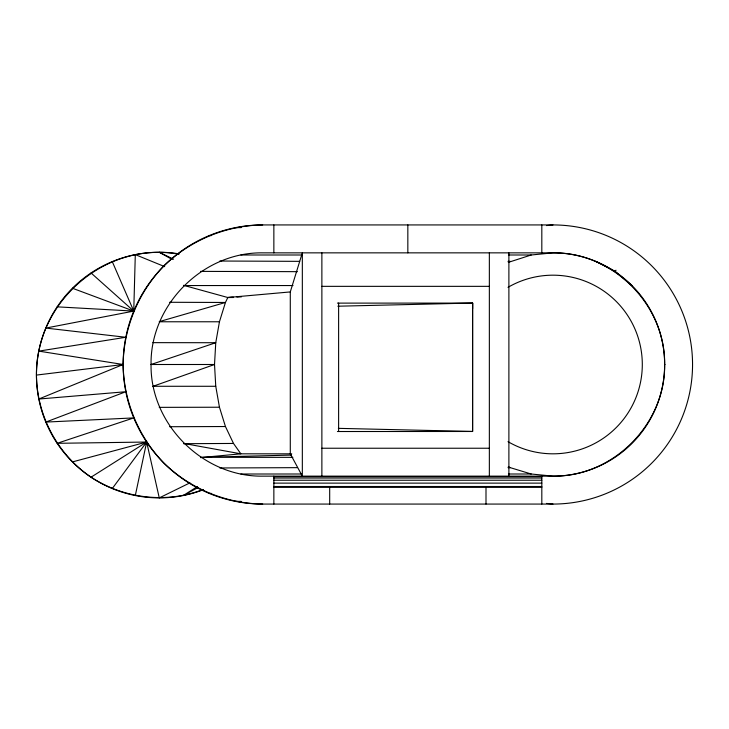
<?xml version="1.0" encoding="UTF-8"?>
<svg xmlns="http://www.w3.org/2000/svg" width="729" height="729" viewBox="0 0 729 729"><rect width="100%" height="100%" fill="white"/><g stroke="black" fill="none" stroke-linecap="round" stroke-linejoin="round"><path stroke-width="1.09" d="M337.427 431.522L472.602 431.486L472.611 303.045L337.855 306.207M203.127 489.496C166.513 503.867 123.839 498.6 91.034 477.194C57.591 454.495 36.751 415.494 36.45 375.08C35.794 301.277 105.96 240.852 178.869 254.193M262.695 504.067A139.567 139.567 0 0 1 123.137 364.5C123.648 327.804 138.428 292.119 164.007 265.812C190.315 240.233 225.999 225.443 262.695 224.933L552.983 224.933A139.567 139.567 0 0 1 692.55 364.5A139.567 139.567 0 0 1 552.983 504.067L262.695 504.067C225.999 503.557 190.315 488.767 164.007 463.188C138.428 436.881 123.648 401.196 123.137 364.5A139.567 139.567 0 0 1 262.695 224.933M151.049 364.5C150.156 304.795 202.99 251.961 262.695 252.854L552.983 252.854C612.697 251.961 665.531 304.795 664.638 364.5C665.531 424.205 612.697 477.039 552.983 476.146L262.695 476.146C202.99 477.039 150.156 424.205 151.049 364.5L215.757 342.721L219.447 321.771L225.443 302.471L227.803 297.514L290.288 291.928L302.335 252.854L302.335 476.146L290.288 453.821L290.288 291.928M135.302 495.538L146.657 442.038L57.144 443.314L133.753 417.908L45.799 422.082L125.816 391.728L38.81 399.036L123.137 364.5L38.81 351.123L125.816 337.272L45.799 328.077L133.753 311.092L135.302 254.621L164.699 266.632M472.602 308.677L472.611 303.045L472.602 431.45L338.356 428.351M219.839 467.972L297.377 467.654M595.711 261.346L615.203 271.379L631.934 285.549M200.475 457.621L240.843 453.821L291.746 453.821M615.021 271.662L615.987 270.213M112.266 488.548L146.657 442.038L159.268 497.898L189.914 482.871M183.508 443.688L233.499 443.451L240.843 453.821L183.744 443.451M169.575 426.72L225.443 426.529L233.499 443.451M91.034 477.194L146.657 442.038L72.426 461.922M197.559 486.471L183.225 495.538L198.151 487.51M508.332 262.376L531.204 254.995L552.983 252.854A111.646 111.646 0 0 1 664.638 364.5L664.985 364.5M159.232 407.356L219.447 407.229L225.443 426.529M152.853 386.352L214.517 364.5L215.757 342.721L152.853 342.648M159.232 321.644L225.443 302.471L169.575 302.28M36.45 375.08L123.137 364.5M546.449 225.58L552.983 224.933M233.48 297.232L227.803 297.514L183.508 285.312M236.879 297.067L241.417 296.849M291.536 455.087L200.666 457.338L292.876 457.338M232.351 297.414L227.803 297.514L233.462 297.514M235.467 227.621L241.162 227.621M209.287 235.558L211.565 235.558M240.916 254.995L302.389 254.995M508.441 254.995L531.204 254.995M299.655 261.346L219.839 261.028M507.985 261.346L510.264 261.346M297.432 271.662L200.475 271.379M183.744 285.549L293.031 285.549M321.872 286.342L489.35 286.342M337.427 303.118L472.602 303.091M159.542 321.771L219.447 321.771M150.703 364.5L214.517 364.5L215.757 386.279L219.447 407.229M153.19 386.279L215.757 386.279M321.872 448.235L489.35 448.235M507.985 467.654L510.264 467.654L531.204 474.005L552.983 476.146A111.646 111.646 0 0 0 664.638 364.5M240.916 474.005L301.25 474.005M508.441 474.005L531.204 474.005M273.858 476.629L541.82 476.629M273.858 478.024L541.82 478.024M273.858 480.238L541.82 480.238M273.858 483.127L541.82 483.127M273.858 486.498L541.82 486.498M273.858 487.318L541.82 487.318M209.287 493.442L211.565 493.442M235.467 501.379L241.162 501.379M57.144 306.845L133.753 311.092L112.266 261.611M546.449 503.42L552.983 504.067M72.426 288.237L133.753 311.092L91.034 272.965M173.529 259.223L159.268 252.261L172.108 259.442M508.332 466.624L510.264 467.654M541.82 224.933L541.82 252.854M541.82 476.146L541.82 504.067M508.888 252.854L508.888 476.146M489.35 252.854L489.35 476.146M485.997 487.318L485.997 504.067M407.839 224.933L407.839 252.854M338.621 303.091L338.621 431.495M329.69 487.318L329.69 504.067M321.872 252.854L321.872 476.146M273.858 224.933L273.858 252.854M273.858 476.146L273.858 504.067M203.218 489.76A122.818 122.818 0 0 1 37.097 387.664A122.818 122.818 0 0 1 178.924 253.847M508.004 287.335A89.321 89.321 0 0 1 621.327 306.991A89.321 89.321 0 0 1 621.327 422.009A89.321 89.321 0 0 1 508.004 441.665"/></g></svg>
